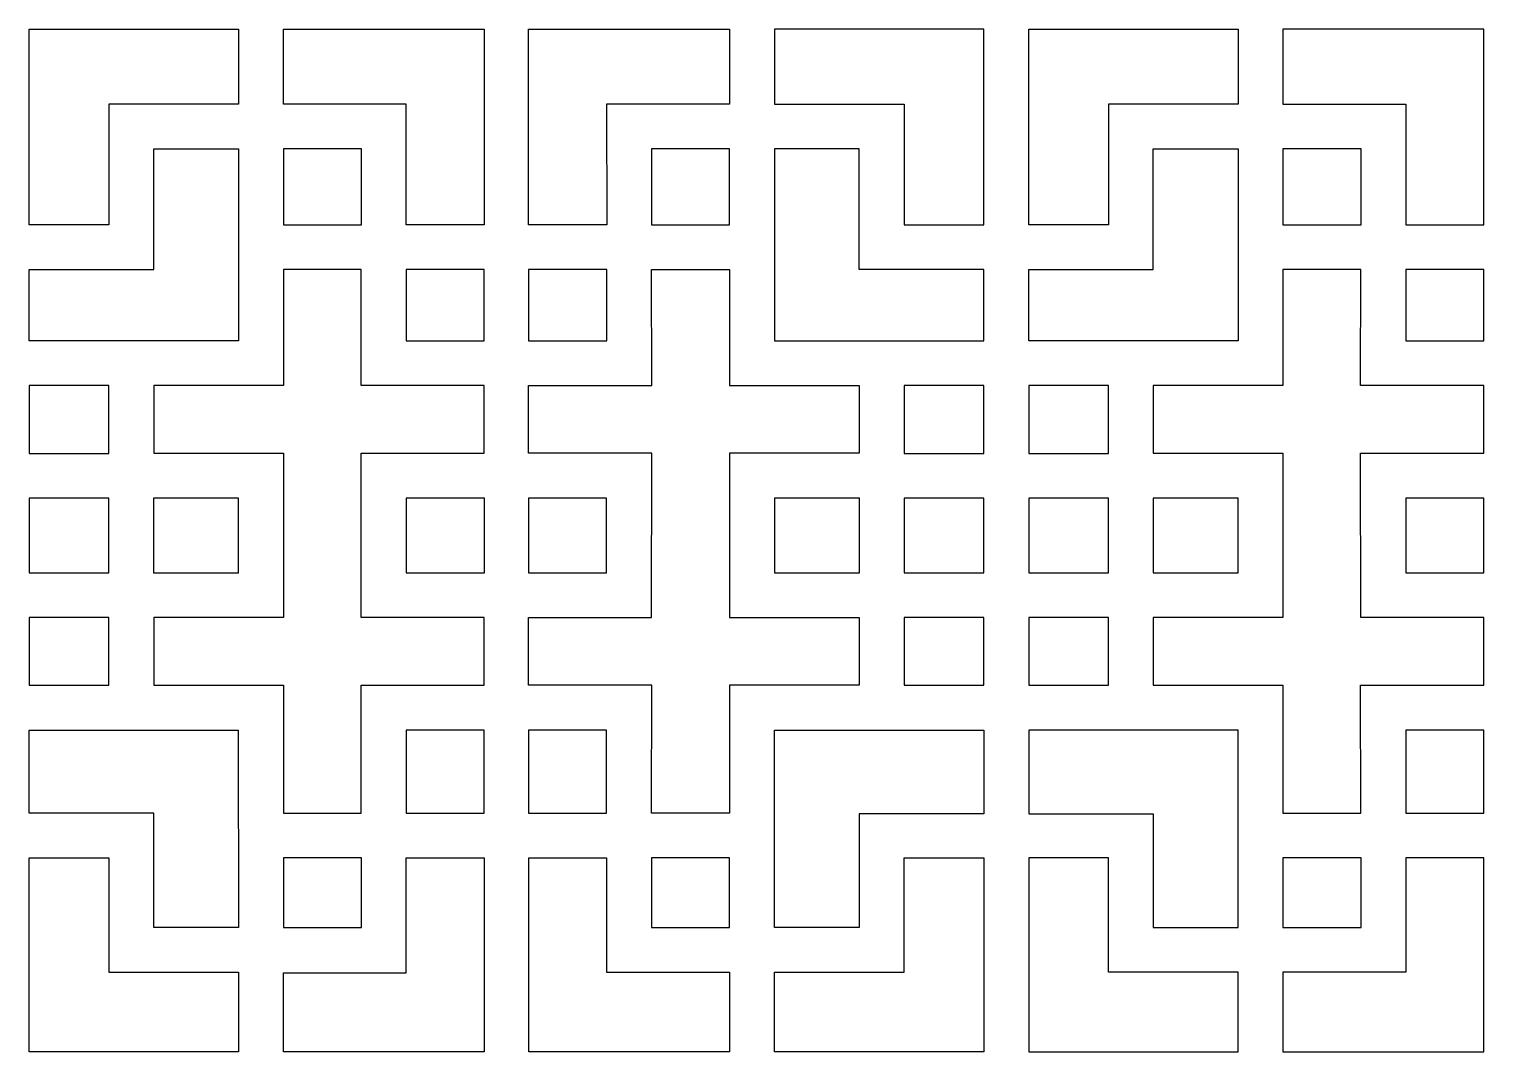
# Model space of a CAD drawing. Header units: centimetres. Extents: x -149 to 149, y -171 to 171.
# Drawn here: x -69.1 to -10.7, y 86.7 to 127.8 of the extents above; entities that cross this region are included whole.
import ezdxf

# ---------------------------------------------------------------- set-up
doc = ezdxf.new("R2010")
doc.units = ezdxf.units.CM
doc.header["$MEASUREMENT"] = 0
doc.layers.add('layer 1', color=7, linetype='Continuous')

msp = doc.modelspace()

# ---------------------------------------------------------------- linework, layer by layer
at = {"layer": 'layer 1', "color": 142}
for points in [[(-58.89966, 119.89398), (-55.76716, 119.89398), (-55.76716, 122.94148), (-58.89966, 122.94148), (-58.89966, 119.89398)], [(-44.12716, 119.89398), (-40.99466, 119.89398), (-40.99466, 122.94148), (-44.12716, 122.94148), (-44.12716, 119.89398)], [(-18.7851, 119.89398), (-15.6526, 119.89398), (-15.6526, 122.94148), (-18.7851, 122.94148), (-18.7851, 119.89398)], [(-53.96716, 115.23648), (-50.83716, 115.23648), (-50.83716, 118.09398), (-53.96716, 118.09398), (-53.96716, 115.23648)], [(-49.05716, 115.23648), (-45.92466, 115.23648), (-45.92466, 118.09398), (-49.05716, 118.09398), (-49.05716, 115.23648)], [(-13.8551, 115.23648), (-10.7226, 115.23648), (-10.7226, 118.09398), (-13.8551, 118.09398), (-13.8551, 115.23648)], [(-69.10415, 110.71484), (-65.90627, 110.71484), (-65.90627, 113.4412), (-69.10415, 113.4412), (-69.10415, 110.71484)], [(-33.98966, 110.71648), (-30.78966, 110.71648), (-30.78966, 113.43896), (-33.98966, 113.43896), (-33.98966, 110.71648)], [(-28.9901, 110.71648), (-25.7901, 110.71648), (-25.7901, 113.43896), (-28.9901, 113.43896), (-28.9901, 110.71648)], [(-69.10466, 105.92398), (-65.90466, 105.92398), (-65.90466, 108.91896), (-69.10466, 108.91896), (-69.10466, 105.92398)], [(-64.10966, 105.92398), (-60.70216, 105.92398), (-60.70216, 108.91396), (-64.10966, 108.91396), (-64.10966, 105.92398)], [(-53.96716, 105.92147), (-50.83466, 105.92147), (-50.83466, 108.91897), (-53.96716, 108.91897), (-53.96716, 105.92147)], [(-49.05716, 105.92147), (-45.92716, 105.92147), (-45.92716, 108.91897), (-49.05716, 108.91897), (-49.05716, 105.92147)], [(-39.19216, 105.92398), (-35.78466, 105.92398), (-35.78466, 108.91396), (-39.19216, 108.91396), (-39.19216, 105.92398)], [(-33.98966, 105.92398), (-30.78966, 105.92398), (-30.78966, 108.91896), (-33.98966, 108.91896), (-33.98966, 105.92398)], [(-28.9901, 105.92398), (-25.7901, 105.92398), (-25.7901, 108.91896), (-28.9901, 108.91896), (-28.9901, 105.92398)], [(-23.9951, 105.92398), (-20.5876, 105.92398), (-20.5876, 108.91396), (-23.9951, 108.91396), (-23.9951, 105.92398)], [(-13.8526, 105.92147), (-10.7226, 105.92147), (-10.7226, 108.91897), (-13.8526, 108.91897), (-13.8526, 105.92147)], [(-69.10466, 101.40898), (-65.90466, 101.40898), (-65.90466, 104.12398), (-69.10466, 104.12398), (-69.10466, 101.40898)], [(-33.98966, 101.40898), (-30.78966, 101.40898), (-30.78966, 104.12398), (-33.98966, 104.12398), (-33.98966, 101.40898)], [(-28.9901, 101.40898), (-25.7901, 101.40898), (-25.7901, 104.12398), (-28.9901, 104.12398), (-28.9901, 101.40898)], [(-53.96716, 96.27647), (-50.83716, 96.27647), (-50.83716, 99.60897), (-53.96716, 99.60897), (-53.96716, 96.27647)], [(-49.05716, 96.27647), (-45.92716, 96.27647), (-45.92716, 99.60897), (-49.05716, 99.60897), (-49.05716, 96.27647)], [(-13.8526, 96.27647), (-10.7226, 96.27647), (-10.7226, 99.60897), (-13.8526, 99.60897), (-13.8526, 96.27647)], [(-58.89966, 91.68398), (-55.76716, 91.68398), (-55.76716, 94.47398), (-58.89966, 94.47398), (-58.89966, 91.68398)], [(-44.12716, 91.68398), (-40.99466, 91.68398), (-40.99466, 94.47398), (-44.12716, 94.47398), (-44.12716, 91.68398)], [(-18.7851, 91.68398), (-15.6526, 91.68398), (-15.6526, 94.47398), (-18.7851, 94.47398), (-18.7851, 91.68398)]]:
    msp.add_lwpolyline(points, close=True, dxfattribs=at)
for points, knots in [([(-69.10466, 119.89648), (-69.10466, 119.89648), (-65.90466, 119.89648), (-65.90466, 119.89648), (-65.90466, 119.89648), (-65.90466, 119.89648), (-65.90715, 124.74148), (-65.90715, 124.74148), (-65.90715, 124.74148), (-65.90715, 124.74148), (-60.70216, 124.74148), (-60.70216, 124.74148), (-60.70216, 124.74148), (-60.70216, 124.74148), (-60.70216, 127.75148), (-60.70216, 127.75148), (-60.70216, 127.75148), (-60.70216, 127.75148), (-69.10466, 127.75148), (-69.10466, 127.75148), (-69.10466, 127.75148), (-69.10466, 127.75148), (-69.10466, 119.89648), (-69.10466, 119.89648)], [0, 0, 0, 0, 0.14285714, 0.14285714, 0.14285714, 0.14285714, 0.28571429, 0.28571429, 0.28571429, 0.28571429, 0.42857143, 0.42857143, 0.42857143, 0.42857143, 0.57142857, 0.57142857, 0.57142857, 0.57142857, 0.71428571, 0.71428571, 0.71428571, 0.71428571, 1, 1, 1, 1]), ([(-53.96716, 124.74148), (-53.96716, 124.74148), (-53.96716, 119.89648), (-53.96716, 119.89648), (-53.96716, 119.89648), (-53.96716, 119.89648), (-50.83716, 119.89648), (-50.83716, 119.89648), (-50.83716, 119.89648), (-50.83716, 119.89648), (-50.83716, 127.75148), (-50.83716, 127.75148), (-50.83716, 127.75148), (-50.83716, 127.75148), (-58.89966, 127.75148), (-58.89966, 127.75148), (-58.89966, 127.75148), (-58.89966, 127.75148), (-58.89966, 124.74148), (-58.89966, 124.74148), (-58.89966, 124.74148), (-58.89966, 124.74148), (-53.96716, 124.74148), (-53.96716, 124.74148)], [0, 0, 0, 0, 0.14285714, 0.14285714, 0.14285714, 0.14285714, 0.28571429, 0.28571429, 0.28571429, 0.28571429, 0.42857143, 0.42857143, 0.42857143, 0.42857143, 0.57142857, 0.57142857, 0.57142857, 0.57142857, 0.71428571, 0.71428571, 0.71428571, 0.71428571, 1, 1, 1, 1]), ([(-49.05716, 127.75148), (-49.05716, 127.75148), (-49.05716, 119.89648), (-49.05716, 119.89648), (-49.05716, 119.89648), (-49.05716, 119.89648), (-45.92465, 119.89648), (-45.92465, 119.89648), (-45.92465, 119.89648), (-45.92465, 119.89648), (-45.92716, 124.74148), (-45.92716, 124.74148), (-45.92716, 124.74148), (-45.92716, 124.74148), (-40.99466, 124.74148), (-40.99466, 124.74148), (-40.99466, 124.74148), (-40.99466, 124.74148), (-40.99466, 127.75148), (-40.99466, 127.75148), (-40.99466, 127.75148), (-40.99466, 127.75148), (-49.05716, 127.75148), (-49.05716, 127.75148)], [0, 0, 0, 0, 0.14285714, 0.14285714, 0.14285714, 0.14285714, 0.28571429, 0.28571429, 0.28571429, 0.28571429, 0.42857143, 0.42857143, 0.42857143, 0.42857143, 0.57142857, 0.57142857, 0.57142857, 0.57142857, 0.71428571, 0.71428571, 0.71428571, 0.71428571, 1, 1, 1, 1]), ([(-30.78966, 127.75148), (-30.78966, 127.75148), (-30.78966, 119.89648), (-30.78966, 119.89648), (-30.78966, 119.89648), (-30.78966, 119.89648), (-33.98966, 119.89648), (-33.98966, 119.89648), (-33.98966, 119.89648), (-33.98966, 119.89648), (-33.98716, 124.74148), (-33.98716, 124.74148), (-33.98716, 124.74148), (-33.98716, 124.74148), (-39.19216, 124.74148), (-39.19216, 124.74148), (-39.19216, 124.74148), (-39.19216, 124.74148), (-39.19216, 127.75148), (-39.19216, 127.75148), (-39.19216, 127.75148), (-39.19216, 127.75148), (-30.78966, 127.75148), (-30.78966, 127.75148)], [0, 0, 0, 0, 0.14285714, 0.14285714, 0.14285714, 0.14285714, 0.28571429, 0.28571429, 0.28571429, 0.28571429, 0.42857143, 0.42857143, 0.42857143, 0.42857143, 0.57142857, 0.57142857, 0.57142857, 0.57142857, 0.71428571, 0.71428571, 0.71428571, 0.71428571, 1, 1, 1, 1]), ([(-28.9901, 127.75148), (-28.9901, 127.75148), (-28.9901, 119.89648), (-28.9901, 119.89648), (-28.9901, 119.89648), (-28.9901, 119.89648), (-25.7901, 119.89648), (-25.7901, 119.89648), (-25.7901, 119.89648), (-25.7901, 119.89648), (-25.7926, 124.74148), (-25.7926, 124.74148), (-25.7926, 124.74148), (-25.7926, 124.74148), (-20.5876, 124.74148), (-20.5876, 124.74148), (-20.5876, 124.74148), (-20.5876, 124.74148), (-20.5876, 127.75148), (-20.5876, 127.75148), (-20.5876, 127.75148), (-20.5876, 127.75148), (-28.9901, 127.75148), (-28.9901, 127.75148)], [0, 0, 0, 0, 0.14285714, 0.14285714, 0.14285714, 0.14285714, 0.28571429, 0.28571429, 0.28571429, 0.28571429, 0.42857143, 0.42857143, 0.42857143, 0.42857143, 0.57142857, 0.57142857, 0.57142857, 0.57142857, 0.71428571, 0.71428571, 0.71428571, 0.71428571, 1, 1, 1, 1]), ([(-10.7226, 127.75148), (-10.7226, 127.75148), (-10.7226, 119.89648), (-10.7226, 119.89648), (-10.7226, 119.89648), (-10.7226, 119.89648), (-13.85511, 119.89648), (-13.85511, 119.89648), (-13.85511, 119.89648), (-13.85511, 119.89648), (-13.8526, 124.74148), (-13.8526, 124.74148), (-13.8526, 124.74148), (-13.8526, 124.74148), (-18.7851, 124.74148), (-18.7851, 124.74148), (-18.7851, 124.74148), (-18.7851, 124.74148), (-18.7851, 127.75148), (-18.7851, 127.75148), (-18.7851, 127.75148), (-18.7851, 127.75148), (-10.7226, 127.75148), (-10.7226, 127.75148)], [0, 0, 0, 0, 0.14285714, 0.14285714, 0.14285714, 0.14285714, 0.28571429, 0.28571429, 0.28571429, 0.28571429, 0.42857143, 0.42857143, 0.42857143, 0.42857143, 0.57142857, 0.57142857, 0.57142857, 0.57142857, 0.71428571, 0.71428571, 0.71428571, 0.71428571, 1, 1, 1, 1]), ([(-64.10466, 118.09398), (-64.10466, 118.09398), (-69.10466, 118.0952), (-69.10466, 118.0952), (-69.10466, 118.0952), (-69.10466, 118.0952), (-69.10466, 115.23898), (-69.10466, 115.23898), (-69.10466, 115.23898), (-69.10466, 115.23898), (-60.70756, 115.23898), (-60.70756, 115.23898), (-60.70756, 115.23898), (-60.70756, 115.23898), (-60.70216, 122.94148), (-60.70216, 122.94148), (-60.70216, 122.94148), (-60.70216, 122.94148), (-64.10466, 122.94148), (-64.10466, 122.94148), (-64.10466, 122.94148), (-64.10466, 122.94148), (-64.10466, 118.09398), (-64.10466, 118.09398)], [0, 0, 0, 0, 0.14285714, 0.14285714, 0.14285714, 0.14285714, 0.28571429, 0.28571429, 0.28571429, 0.28571429, 0.42857143, 0.42857143, 0.42857143, 0.42857143, 0.57142857, 0.57142857, 0.57142857, 0.57142857, 0.71428571, 0.71428571, 0.71428571, 0.71428571, 1, 1, 1, 1]), ([(-35.78966, 118.09398), (-35.78966, 118.09398), (-30.78966, 118.09898), (-30.78966, 118.09898), (-30.78966, 118.09898), (-30.78966, 118.09898), (-30.78966, 115.23898), (-30.78966, 115.23898), (-30.78966, 115.23898), (-30.78966, 115.23898), (-39.19216, 115.23898), (-39.19216, 115.23898), (-39.19216, 115.23898), (-39.19216, 115.23898), (-39.19216, 122.94148), (-39.19216, 122.94148), (-39.19216, 122.94148), (-39.19216, 122.94148), (-35.78966, 122.94148), (-35.78966, 122.94148), (-35.78966, 122.94148), (-35.78966, 122.94148), (-35.78966, 118.09398), (-35.78966, 118.09398)], [0, 0, 0, 0, 0.14285714, 0.14285714, 0.14285714, 0.14285714, 0.28571429, 0.28571429, 0.28571429, 0.28571429, 0.42857143, 0.42857143, 0.42857143, 0.42857143, 0.57142857, 0.57142857, 0.57142857, 0.57142857, 0.71428571, 0.71428571, 0.71428571, 0.71428571, 1, 1, 1, 1]), ([(-23.9901, 118.09398), (-23.9901, 118.09398), (-28.9901, 118.09898), (-28.9901, 118.09898), (-28.9901, 118.09898), (-28.9901, 118.09898), (-28.9901, 115.23898), (-28.9901, 115.23898), (-28.9901, 115.23898), (-28.9901, 115.23898), (-20.5876, 115.23898), (-20.5876, 115.23898), (-20.5876, 115.23898), (-20.5876, 115.23898), (-20.5876, 122.94148), (-20.5876, 122.94148), (-20.5876, 122.94148), (-20.5876, 122.94148), (-23.9901, 122.94148), (-23.9901, 122.94148), (-23.9901, 122.94148), (-23.9901, 122.94148), (-23.9901, 118.09398), (-23.9901, 118.09398)], [0, 0, 0, 0, 0.14285714, 0.14285714, 0.14285714, 0.14285714, 0.28571429, 0.28571429, 0.28571429, 0.28571429, 0.42857143, 0.42857143, 0.42857143, 0.42857143, 0.57142857, 0.57142857, 0.57142857, 0.57142857, 0.71428571, 0.71428571, 0.71428571, 0.71428571, 1, 1, 1, 1]), ([(-58.89965, 104.12398), (-58.89965, 104.12398), (-58.89966, 110.71896), (-58.89966, 110.71896), (-58.89966, 110.71896), (-58.89966, 110.71896), (-64.10466, 110.71897), (-64.10466, 110.71897), (-64.10466, 110.71897), (-64.10466, 110.71897), (-64.10466, 113.43897), (-64.10466, 113.43897), (-64.10466, 113.43897), (-64.10466, 113.43897), (-58.89966, 113.43897), (-58.89966, 113.43897), (-58.89966, 113.43897), (-58.89966, 113.43897), (-58.89966, 118.09898), (-58.89966, 118.09898), (-58.89966, 118.09898), (-58.89966, 118.09898), (-55.77216, 118.09898), (-55.77216, 118.09898), (-55.77216, 118.09898), (-55.77216, 118.09898), (-55.77216, 113.43649), (-55.77216, 113.43649), (-55.77216, 113.43649), (-55.77216, 113.43649), (-50.83716, 113.43897), (-50.83716, 113.43897), (-50.83716, 113.43897), (-50.83716, 113.43897), (-50.83716, 110.71897), (-50.83716, 110.71897), (-50.83716, 110.71897), (-50.83716, 110.71897), (-55.77216, 110.71897), (-55.77216, 110.71897), (-55.77216, 110.71897), (-55.77216, 110.71897), (-55.77216, 104.12399), (-55.77216, 104.12399), (-55.77216, 104.12399), (-55.77216, 104.12399), (-50.83716, 104.12398), (-50.83716, 104.12398), (-50.83716, 104.12398), (-50.83716, 104.12398), (-50.83716, 101.41147), (-50.83716, 101.41147), (-50.83716, 101.41147), (-50.83716, 101.41147), (-55.77216, 101.41148), (-55.77216, 101.41148), (-55.77216, 101.41148), (-55.77216, 101.41148), (-55.77216, 96.27397), (-55.77216, 96.27397), (-55.77216, 96.27397), (-55.77216, 96.27397), (-58.89966, 96.27397), (-58.89966, 96.27397), (-58.89966, 96.27397), (-58.89966, 96.27397), (-58.89966, 101.41147), (-58.89966, 101.41147), (-58.89966, 101.41147), (-58.89966, 101.41147), (-64.10466, 101.41147), (-64.10466, 101.41147), (-64.10466, 101.41147), (-64.10466, 101.41147), (-64.10466, 104.12398), (-64.10466, 104.12398), (-64.10466, 104.12398), (-64.10466, 104.12398), (-58.89965, 104.12398), (-58.89965, 104.12398)], [0, 0, 0, 0, 0.04761905, 0.04761905, 0.04761905, 0.04761905, 0.0952381, 0.0952381, 0.0952381, 0.0952381, 0.14285714, 0.14285714, 0.14285714, 0.14285714, 0.19047619, 0.19047619, 0.19047619, 0.19047619, 0.23809524, 0.23809524, 0.23809524, 0.23809524, 0.28571429, 0.28571429, 0.28571429, 0.28571429, 0.33333333, 0.33333333, 0.33333333, 0.33333333, 0.38095238, 0.38095238, 0.38095238, 0.38095238, 0.42857143, 0.42857143, 0.42857143, 0.42857143, 0.47619048, 0.47619048, 0.47619048, 0.47619048, 0.52380952, 0.52380952, 0.52380952, 0.52380952, 0.57142857, 0.57142857, 0.57142857, 0.57142857, 0.61904762, 0.61904762, 0.61904762, 0.61904762, 0.66666667, 0.66666667, 0.66666667, 0.66666667, 0.71428571, 0.71428571, 0.71428571, 0.71428571, 0.76190476, 0.76190476, 0.76190476, 0.76190476, 0.80952381, 0.80952381, 0.80952381, 0.80952381, 0.85714286, 0.85714286, 0.85714286, 0.85714286, 0.9047619, 0.9047619, 0.9047619, 0.9047619, 1, 1, 1, 1]), ([(-44.10968, 110.71897), (-44.10968, 110.71897), (-44.12216, 104.12397), (-44.12216, 104.12397), (-44.12216, 104.12397), (-44.12216, 104.12397), (-49.05716, 104.12398), (-49.05716, 104.12398), (-49.05716, 104.12398), (-49.05716, 104.12398), (-49.05716, 101.41147), (-49.05716, 101.41147), (-49.05716, 101.41147), (-49.05716, 101.41147), (-44.10969, 101.41147), (-44.10969, 101.41147), (-44.10969, 101.41147), (-44.10969, 101.41147), (-44.12216, 96.27397), (-44.12216, 96.27397), (-44.12216, 96.27397), (-44.12216, 96.27397), (-40.99466, 96.27397), (-40.99466, 96.27397), (-40.99466, 96.27397), (-40.99466, 96.27397), (-40.99466, 101.41147), (-40.99466, 101.41147), (-40.99466, 101.41147), (-40.99466, 101.41147), (-35.78966, 101.41147), (-35.78966, 101.41147), (-35.78966, 101.41147), (-35.78966, 101.41147), (-35.78966, 104.12398), (-35.78966, 104.12398), (-35.78966, 104.12398), (-35.78966, 104.12398), (-40.99466, 104.12397), (-40.99466, 104.12397), (-40.99466, 104.12397), (-40.99466, 104.12397), (-40.99466, 110.71898), (-40.99466, 110.71898), (-40.99466, 110.71898), (-40.99466, 110.71898), (-35.78966, 110.71897), (-35.78966, 110.71897), (-35.78966, 110.71897), (-35.78966, 110.71897), (-35.78966, 113.43897), (-35.78966, 113.43897), (-35.78966, 113.43897), (-35.78966, 113.43897), (-40.99466, 113.43648), (-40.99466, 113.43648), (-40.99466, 113.43648), (-40.99466, 113.43648), (-40.99466, 118.09898), (-40.99466, 118.09898), (-40.99466, 118.09898), (-40.99466, 118.09898), (-44.12216, 118.09898), (-44.12216, 118.09898), (-44.12216, 118.09898), (-44.12216, 118.09898), (-44.10969, 113.43897), (-44.10969, 113.43897), (-44.10969, 113.43897), (-44.10969, 113.43897), (-49.05716, 113.43897), (-49.05716, 113.43897), (-49.05716, 113.43897), (-49.05716, 113.43897), (-49.05716, 110.71897), (-49.05716, 110.71897), (-49.05716, 110.71897), (-49.05716, 110.71897), (-44.10968, 110.71897), (-44.10968, 110.71897)], [0, 0, 0, 0, 0.04761905, 0.04761905, 0.04761905, 0.04761905, 0.0952381, 0.0952381, 0.0952381, 0.0952381, 0.14285714, 0.14285714, 0.14285714, 0.14285714, 0.19047619, 0.19047619, 0.19047619, 0.19047619, 0.23809524, 0.23809524, 0.23809524, 0.23809524, 0.28571429, 0.28571429, 0.28571429, 0.28571429, 0.33333333, 0.33333333, 0.33333333, 0.33333333, 0.38095238, 0.38095238, 0.38095238, 0.38095238, 0.42857143, 0.42857143, 0.42857143, 0.42857143, 0.47619048, 0.47619048, 0.47619048, 0.47619048, 0.52380952, 0.52380952, 0.52380952, 0.52380952, 0.57142857, 0.57142857, 0.57142857, 0.57142857, 0.61904762, 0.61904762, 0.61904762, 0.61904762, 0.66666667, 0.66666667, 0.66666667, 0.66666667, 0.71428571, 0.71428571, 0.71428571, 0.71428571, 0.76190476, 0.76190476, 0.76190476, 0.76190476, 0.80952381, 0.80952381, 0.80952381, 0.80952381, 0.85714286, 0.85714286, 0.85714286, 0.85714286, 0.9047619, 0.9047619, 0.9047619, 0.9047619, 1, 1, 1, 1]), ([(-15.67008, 110.71897), (-15.67008, 110.71897), (-15.6576, 104.12397), (-15.6576, 104.12397), (-15.6576, 104.12397), (-15.6576, 104.12397), (-10.7226, 104.12398), (-10.7226, 104.12398), (-10.7226, 104.12398), (-10.7226, 104.12398), (-10.7226, 101.41147), (-10.7226, 101.41147), (-10.7226, 101.41147), (-10.7226, 101.41147), (-15.67007, 101.41147), (-15.67007, 101.41147), (-15.67007, 101.41147), (-15.67007, 101.41147), (-15.6576, 96.27397), (-15.6576, 96.27397), (-15.6576, 96.27397), (-15.6576, 96.27397), (-18.7851, 96.27397), (-18.7851, 96.27397), (-18.7851, 96.27397), (-18.7851, 96.27397), (-18.7851, 101.41147), (-18.7851, 101.41147), (-18.7851, 101.41147), (-18.7851, 101.41147), (-23.9901, 101.41147), (-23.9901, 101.41147), (-23.9901, 101.41147), (-23.9901, 101.41147), (-23.9901, 104.12398), (-23.9901, 104.12398), (-23.9901, 104.12398), (-23.9901, 104.12398), (-18.7851, 104.12397), (-18.7851, 104.12397), (-18.7851, 104.12397), (-18.7851, 104.12397), (-18.7851, 110.71898), (-18.7851, 110.71898), (-18.7851, 110.71898), (-18.7851, 110.71898), (-23.9901, 110.71897), (-23.9901, 110.71897), (-23.9901, 110.71897), (-23.9901, 110.71897), (-23.9901, 113.43897), (-23.9901, 113.43897), (-23.9901, 113.43897), (-23.9901, 113.43897), (-18.7851, 113.43648), (-18.7851, 113.43648), (-18.7851, 113.43648), (-18.7851, 113.43648), (-18.7851, 118.09898), (-18.7851, 118.09898), (-18.7851, 118.09898), (-18.7851, 118.09898), (-15.6576, 118.09898), (-15.6576, 118.09898), (-15.6576, 118.09898), (-15.6576, 118.09898), (-15.67007, 113.43897), (-15.67007, 113.43897), (-15.67007, 113.43897), (-15.67007, 113.43897), (-10.7226, 113.43897), (-10.7226, 113.43897), (-10.7226, 113.43897), (-10.7226, 113.43897), (-10.7226, 110.71897), (-10.7226, 110.71897), (-10.7226, 110.71897), (-10.7226, 110.71897), (-15.67008, 110.71897), (-15.67008, 110.71897)], [0, 0, 0, 0, 0.04761905, 0.04761905, 0.04761905, 0.04761905, 0.0952381, 0.0952381, 0.0952381, 0.0952381, 0.14285714, 0.14285714, 0.14285714, 0.14285714, 0.19047619, 0.19047619, 0.19047619, 0.19047619, 0.23809524, 0.23809524, 0.23809524, 0.23809524, 0.28571429, 0.28571429, 0.28571429, 0.28571429, 0.33333333, 0.33333333, 0.33333333, 0.33333333, 0.38095238, 0.38095238, 0.38095238, 0.38095238, 0.42857143, 0.42857143, 0.42857143, 0.42857143, 0.47619048, 0.47619048, 0.47619048, 0.47619048, 0.52380952, 0.52380952, 0.52380952, 0.52380952, 0.57142857, 0.57142857, 0.57142857, 0.57142857, 0.61904762, 0.61904762, 0.61904762, 0.61904762, 0.66666667, 0.66666667, 0.66666667, 0.66666667, 0.71428571, 0.71428571, 0.71428571, 0.71428571, 0.76190476, 0.76190476, 0.76190476, 0.76190476, 0.80952381, 0.80952381, 0.80952381, 0.80952381, 0.85714286, 0.85714286, 0.85714286, 0.85714286, 0.9047619, 0.9047619, 0.9047619, 0.9047619, 1, 1, 1, 1]), ([(-60.71827, 99.60904), (-60.71827, 99.60904), (-69.10466, 99.60897), (-69.10466, 99.60897), (-69.10466, 99.60897), (-69.10466, 99.60897), (-69.10466, 96.27397), (-69.10466, 96.27397), (-69.10466, 96.27397), (-69.10466, 96.27397), (-64.10466, 96.27443), (-64.10466, 96.27443), (-64.10466, 96.27443), (-64.10466, 96.27443), (-64.10466, 91.68398), (-64.10466, 91.68398), (-64.10466, 91.68398), (-64.10466, 91.68398), (-60.70216, 91.68398), (-60.70216, 91.68398), (-60.70216, 91.68398), (-60.70216, 91.68398), (-60.71827, 99.60904), (-60.71827, 99.60904)], [0, 0, 0, 0, 0.14285714, 0.14285714, 0.14285714, 0.14285714, 0.28571429, 0.28571429, 0.28571429, 0.28571429, 0.42857143, 0.42857143, 0.42857143, 0.42857143, 0.57142857, 0.57142857, 0.57142857, 0.57142857, 0.71428571, 0.71428571, 0.71428571, 0.71428571, 1, 1, 1, 1]), ([(-39.19216, 99.60897), (-39.19216, 99.60897), (-39.19216, 91.68398), (-39.19216, 91.68398), (-39.19216, 91.68398), (-39.19216, 91.68398), (-35.78813, 91.68398), (-35.78813, 91.68398), (-35.78813, 91.68398), (-35.78813, 91.68398), (-35.78966, 96.24023), (-35.78966, 96.24023), (-35.78966, 96.24023), (-35.78966, 96.24023), (-30.78966, 96.24023), (-30.78966, 96.24023), (-30.78966, 96.24023), (-30.78966, 96.24023), (-30.78966, 99.60897), (-30.78966, 99.60897), (-30.78966, 99.60897), (-30.78966, 99.60897), (-39.19216, 99.60897), (-39.19216, 99.60897)], [0, 0, 0, 0, 0.14285714, 0.14285714, 0.14285714, 0.14285714, 0.28571429, 0.28571429, 0.28571429, 0.28571429, 0.42857143, 0.42857143, 0.42857143, 0.42857143, 0.57142857, 0.57142857, 0.57142857, 0.57142857, 0.71428571, 0.71428571, 0.71428571, 0.71428571, 1, 1, 1, 1]), ([(-20.5876, 99.60897), (-20.5876, 99.60897), (-20.5876, 91.68398), (-20.5876, 91.68398), (-20.5876, 91.68398), (-20.5876, 91.68398), (-23.99163, 91.68398), (-23.99163, 91.68398), (-23.99163, 91.68398), (-23.99163, 91.68398), (-23.9901, 96.24023), (-23.9901, 96.24023), (-23.9901, 96.24023), (-23.9901, 96.24023), (-28.9901, 96.24023), (-28.9901, 96.24023), (-28.9901, 96.24023), (-28.9901, 96.24023), (-28.9901, 99.60897), (-28.9901, 99.60897), (-28.9901, 99.60897), (-28.9901, 99.60897), (-20.5876, 99.60897), (-20.5876, 99.60897)], [0, 0, 0, 0, 0.14285714, 0.14285714, 0.14285714, 0.14285714, 0.28571429, 0.28571429, 0.28571429, 0.28571429, 0.42857143, 0.42857143, 0.42857143, 0.42857143, 0.57142857, 0.57142857, 0.57142857, 0.57142857, 0.71428571, 0.71428571, 0.71428571, 0.71428571, 1, 1, 1, 1]), ([(-65.90717, 89.88398), (-65.90717, 89.88398), (-65.90716, 94.47398), (-65.90716, 94.47398), (-65.90716, 94.47398), (-65.90716, 94.47398), (-69.10466, 94.47398), (-69.10466, 94.47398), (-69.10466, 94.47398), (-69.10466, 94.47398), (-69.10466, 86.68398), (-69.10466, 86.68398), (-69.10466, 86.68398), (-69.10466, 86.68398), (-60.69966, 86.68398), (-60.69966, 86.68398), (-60.69966, 86.68398), (-60.69966, 86.68398), (-60.69966, 89.88398), (-60.69966, 89.88398), (-60.69966, 89.88398), (-60.69966, 89.88398), (-65.90717, 89.88398), (-65.90717, 89.88398)], [0, 0, 0, 0, 0.14285714, 0.14285714, 0.14285714, 0.14285714, 0.28571429, 0.28571429, 0.28571429, 0.28571429, 0.42857143, 0.42857143, 0.42857143, 0.42857143, 0.57142857, 0.57142857, 0.57142857, 0.57142857, 0.71428571, 0.71428571, 0.71428571, 0.71428571, 1, 1, 1, 1]), ([(-53.96716, 89.8584), (-53.96716, 89.8584), (-58.89966, 89.8584), (-58.89966, 89.8584), (-58.89966, 89.8584), (-58.89966, 89.8584), (-58.89966, 86.68398), (-58.89966, 86.68398), (-58.89966, 86.68398), (-58.89966, 86.68398), (-50.84216, 86.68398), (-50.84216, 86.68398), (-50.84216, 86.68398), (-50.84216, 86.68398), (-50.84216, 94.47398), (-50.84216, 94.47398), (-50.84216, 94.47398), (-50.84216, 94.47398), (-53.96716, 94.47398), (-53.96716, 94.47398), (-53.96716, 94.47398), (-53.96716, 94.47398), (-53.96716, 89.8584), (-53.96716, 89.8584)], [0, 0, 0, 0, 0.14285714, 0.14285714, 0.14285714, 0.14285714, 0.28571429, 0.28571429, 0.28571429, 0.28571429, 0.42857143, 0.42857143, 0.42857143, 0.42857143, 0.57142857, 0.57142857, 0.57142857, 0.57142857, 0.71428571, 0.71428571, 0.71428571, 0.71428571, 1, 1, 1, 1]), ([(-40.99466, 86.68398), (-40.99466, 86.68398), (-40.99466, 89.88398), (-40.99466, 89.88398), (-40.99466, 89.88398), (-40.99466, 89.88398), (-45.92716, 89.88397), (-45.92716, 89.88397), (-45.92716, 89.88397), (-45.92716, 89.88397), (-45.92716, 94.47398), (-45.92716, 94.47398), (-45.92716, 94.47398), (-45.92716, 94.47398), (-49.05216, 94.47398), (-49.05216, 94.47398), (-49.05216, 94.47398), (-49.05216, 94.47398), (-49.05216, 86.68398), (-49.05216, 86.68398), (-49.05216, 86.68398), (-49.05216, 86.68398), (-40.99466, 86.68398), (-40.99466, 86.68398)], [0, 0, 0, 0, 0.14285714, 0.14285714, 0.14285714, 0.14285714, 0.28571429, 0.28571429, 0.28571429, 0.28571429, 0.42857143, 0.42857143, 0.42857143, 0.42857143, 0.57142857, 0.57142857, 0.57142857, 0.57142857, 0.71428571, 0.71428571, 0.71428571, 0.71428571, 1, 1, 1, 1]), ([(-30.78966, 86.68398), (-30.78966, 86.68398), (-30.78966, 94.47398), (-30.78966, 94.47398), (-30.78966, 94.47398), (-30.78966, 94.47398), (-33.98716, 94.47398), (-33.98716, 94.47398), (-33.98716, 94.47398), (-33.98716, 94.47398), (-33.98716, 89.88398), (-33.98716, 89.88398), (-33.98716, 89.88398), (-33.98716, 89.88398), (-39.19466, 89.88398), (-39.19466, 89.88398), (-39.19466, 89.88398), (-39.19466, 89.88398), (-39.19466, 86.68398), (-39.19466, 86.68398), (-39.19466, 86.68398), (-39.19466, 86.68398), (-30.78966, 86.68398), (-30.78966, 86.68398)], [0, 0, 0, 0, 0.14285714, 0.14285714, 0.14285714, 0.14285714, 0.28571429, 0.28571429, 0.28571429, 0.28571429, 0.42857143, 0.42857143, 0.42857143, 0.42857143, 0.57142857, 0.57142857, 0.57142857, 0.57142857, 0.71428571, 0.71428571, 0.71428571, 0.71428571, 1, 1, 1, 1]), ([(-28.9901, 86.68398), (-28.9901, 86.68398), (-28.9901, 94.47398), (-28.9901, 94.47398), (-28.9901, 94.47398), (-28.9901, 94.47398), (-25.7926, 94.47398), (-25.7926, 94.47398), (-25.7926, 94.47398), (-25.7926, 94.47398), (-25.7926, 89.88398), (-25.7926, 89.88398), (-25.7926, 89.88398), (-25.7926, 89.88398), (-20.5851, 89.88398), (-20.5851, 89.88398), (-20.5851, 89.88398), (-20.5851, 89.88398), (-20.5851, 86.68398), (-20.5851, 86.68398), (-20.5851, 86.68398), (-20.5851, 86.68398), (-28.9901, 86.68398), (-28.9901, 86.68398)], [0, 0, 0, 0, 0.14285714, 0.14285714, 0.14285714, 0.14285714, 0.28571429, 0.28571429, 0.28571429, 0.28571429, 0.42857143, 0.42857143, 0.42857143, 0.42857143, 0.57142857, 0.57142857, 0.57142857, 0.57142857, 0.71428571, 0.71428571, 0.71428571, 0.71428571, 1, 1, 1, 1]), ([(-18.7851, 86.68398), (-18.7851, 86.68398), (-18.7851, 89.88398), (-18.7851, 89.88398), (-18.7851, 89.88398), (-18.7851, 89.88398), (-13.8526, 89.88397), (-13.8526, 89.88397), (-13.8526, 89.88397), (-13.8526, 89.88397), (-13.8526, 94.47398), (-13.8526, 94.47398), (-13.8526, 94.47398), (-13.8526, 94.47398), (-10.7276, 94.47398), (-10.7276, 94.47398), (-10.7276, 94.47398), (-10.7276, 94.47398), (-10.7276, 86.68398), (-10.7276, 86.68398), (-10.7276, 86.68398), (-10.7276, 86.68398), (-18.7851, 86.68398), (-18.7851, 86.68398)], [0, 0, 0, 0, 0.14285714, 0.14285714, 0.14285714, 0.14285714, 0.28571429, 0.28571429, 0.28571429, 0.28571429, 0.42857143, 0.42857143, 0.42857143, 0.42857143, 0.57142857, 0.57142857, 0.57142857, 0.57142857, 0.71428571, 0.71428571, 0.71428571, 0.71428571, 1, 1, 1, 1])]:
    msp.add_open_spline(points, degree=3, knots=knots, dxfattribs=at)

doc.saveas('drawing.dxf')
